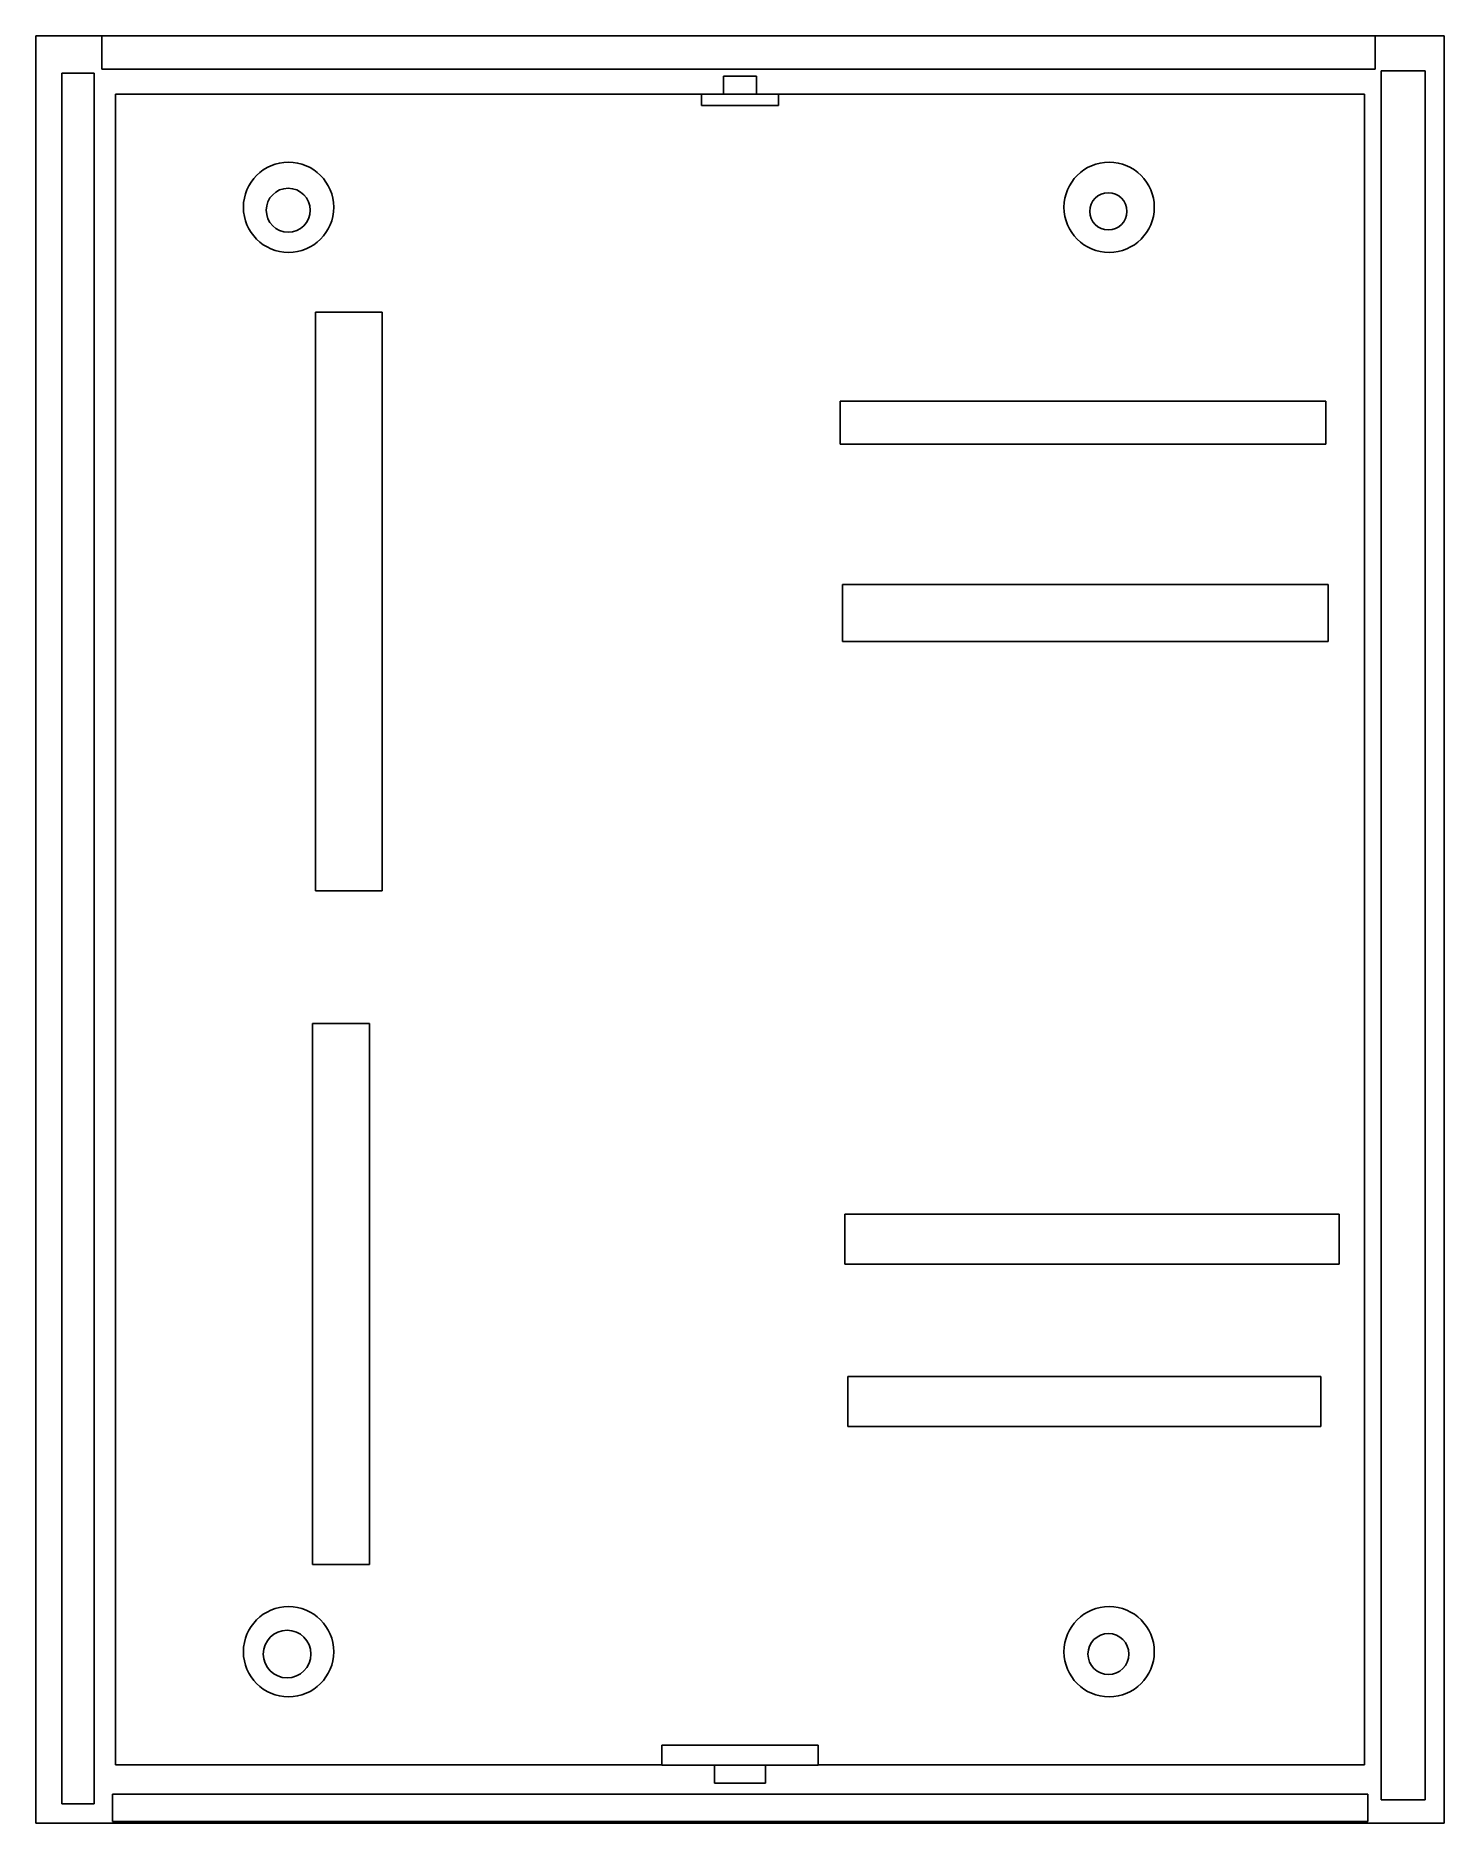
# Model space of a CAD drawing. Header units: millimetres. Extents: x -39 to 39, y -49.5 to 49.5.
import ezdxf

# ---------------------------------------------------------------- set-up
doc = ezdxf.new("R2010")
doc.units = ezdxf.units.MM
doc.layers.add('Pad005', color=7, linetype='CONTINUOUS')

msp = doc.modelspace()

# ---------------------------------------------------------------- linework, layer by layer
at = {"layer": 'Pad005'}
for p, q in [((-39, 49.5), (-39, 49.5, 6)), ((-39, 49.5), (-39, -49.5)), ((-39, 49.5, 6), (-39, -49.5, 6)), ((-39, 49.5), (-39, 49.5, 6)), ((39, 49.5), (-39, 49.5)), ((39, 49.5, 6), (-39, 49.5, 6)), ((-39, 49.5), (-39, -49.5)), ((39, 49.5), (-39, 49.5)), ((-39, 49.5, 6), (-39, -49.5, 6)), ((39, 49.5, 6), (-39, 49.5, 6)), ((39, 49.5), (39, 49.5, 6)), ((39, -49.5), (39, 49.5)), ((39, -49.5, 6), (39, 49.5, 6)), ((39, 49.5), (39, 49.5, 6)), ((39, -49.5), (39, 49.5)), ((39, -49.5, 6), (39, 49.5, 6)), ((-35.34, 49.493, 6), (-35.34, 47.642, 6)), ((35.176, 49.493, 6), (-35.34, 49.493, 6)), ((-35.34, 49.493, 6), (-35.34, 49.493, 3)), ((-35.34, 49.493, 6), (-35.34, 47.642, 6)), ((-35.34, 49.493, 3), (-35.34, 47.642, 3)), ((-35.34, 49.493, 6), (-35.34, 49.493, 3)), ((35.176, 49.493, 6), (-35.34, 49.493, 6)), ((35.176, 49.493, 3), (-35.34, 49.493, 3)), ((-35.34, 49.493, 3), (-35.34, 47.642, 3)), ((35.176, 49.493, 3), (-35.34, 49.493, 3)), ((35.176, 47.642, 6), (35.176, 49.493, 6)), ((35.176, 49.493, 6), (35.176, 49.493, 3)), ((35.176, 49.493, 6), (35.176, 49.493, 3)), ((35.176, 47.642, 6), (35.176, 49.493, 6)), ((35.176, 47.642, 3), (35.176, 49.493, 3)), ((35.176, 47.642, 3), (35.176, 49.493, 3)), ((-35.34, 47.642, 6), (35.176, 47.642, 6)), ((-35.34, 47.642, 6), (-35.34, 47.642, 3)), ((-35.34, 47.642, 6), (-35.34, 47.642, 3)), ((-35.34, 47.642, 6), (35.176, 47.642, 6)), ((-35.34, 47.642, 3), (35.176, 47.642, 3)), ((-35.34, 47.642, 3), (35.176, 47.642, 3)), ((35.176, 47.642, 6), (35.176, 47.642, 3)), ((35.176, 47.642, 6), (35.176, 47.642, 3)), ((35.503, 47.562, 6), (35.503, -48.207, 6)), ((37.935, 47.562, 6), (35.503, 47.562, 6)), ((35.503, 47.562, 6), (35.503, 47.562, 1)), ((35.503, 47.562, 6), (35.503, -48.207, 6)), ((35.503, 47.562, 1), (35.503, -48.207, 1)), ((35.503, 47.562, 6), (35.503, 47.562, 1)), ((37.935, 47.562, 6), (35.503, 47.562, 6)), ((37.935, 47.562, 1), (35.503, 47.562, 1)), ((35.503, 47.562, 1), (35.503, -48.207, 1)), ((37.935, 47.562, 1), (35.503, 47.562, 1)), ((37.935, -48.207, 6), (37.935, 47.562, 6)), ((37.935, 47.562, 6), (37.935, 47.562, 1)), ((37.935, 47.562, 6), (37.935, 47.562, 1)), ((37.935, -48.207, 6), (37.935, 47.562, 6)), ((37.935, -48.207, 1), (37.935, 47.562, 1)), ((37.935, -48.207, 1), (37.935, 47.562, 1)), ((-37.562, 47.429, 6), (-37.562, -48.42, 6)), ((-35.762, 47.429, 6), (-37.562, 47.429, 6)), ((-37.562, 47.429, 6), (-37.562, 47.429, 1)), ((-37.562, 47.429, 6), (-37.562, -48.42, 6)), ((-37.562, 47.429, 1), (-37.562, -48.42, 1)), ((-37.562, 47.429, 6), (-37.562, 47.429, 1)), ((-35.762, 47.429, 6), (-37.562, 47.429, 6)), ((-35.762, 47.429, 1), (-37.562, 47.429, 1)), ((-37.562, 47.429, 1), (-37.562, -48.42, 1)), ((-35.762, 47.429, 1), (-37.562, 47.429, 1)), ((-35.762, -48.42, 6), (-35.762, 47.429, 6)), ((-35.762, 47.429, 6), (-35.762, 47.429, 1)), ((-35.762, 47.429, 6), (-35.762, 47.429, 1)), ((-35.762, -48.42, 6), (-35.762, 47.429, 6)), ((-35.762, -48.42, 1), (-35.762, 47.429, 1)), ((-35.762, -48.42, 1), (-35.762, 47.429, 1)), ((-0.917, 46.257, 9.89), (-0.917, 47.257, 9.89)), ((-0.917, 47.257, 9.89), (0.917, 47.257, 9.89)), ((-0.917, 46.257, 9.242), (-0.917, 47.257, 9.242)), ((-0.917, 46.257, 9.89), (-0.917, 47.257, 9.89)), ((-0.917, 47.257, 9.242), (-0.917, 47.257, 9.89)), ((-0.917, 46.257, 9.242), (-0.917, 47.257, 9.242)), ((0.917, 47.257, 9.242), (-0.917, 47.257, 9.242)), ((0.917, 47.257, 9.242), (-0.917, 47.257, 9.242)), ((-0.917, 47.257, 9.242), (-0.917, 47.257, 9.89)), ((-0.917, 47.257, 9.89), (0.917, 47.257, 9.89)), ((0.917, 46.257, 9.89), (0.917, 47.257, 9.89)), ((0.917, 46.257, 9.242), (0.917, 47.257, 9.242)), ((0.917, 46.257, 9.89), (0.917, 47.257, 9.89)), ((0.917, 46.257, 9.242), (0.917, 47.257, 9.242)), ((0.917, 47.257, 9.89), (0.917, 47.257, 9.242)), ((0.917, 47.257, 9.89), (0.917, 47.257, 9.242)), ((-34.58, 46.26, 6), (-34.58, -46.26, 6)), ((34.58, 46.26, 6), (-34.58, 46.26, 6)), ((-34.58, 46.26, 6), (-34.58, 46.26, 1)), ((-34.58, 46.26, 6), (-34.58, -46.26, 6)), ((-34.58, 46.26, 1), (-34.58, -46.26, 1)), ((-34.58, 46.26, 6), (-34.58, 46.26, 1)), ((34.58, 46.26, 6), (-34.58, 46.26, 6)), ((34.58, 46.26, 1), (-34.58, 46.26, 1)), ((34.58, 46.26, 1), (-34.58, 46.26, 1)), ((-34.58, 46.26, 1), (-34.58, -46.26, 1)), ((-2.14, 46.257, 1), (-2.14, 45.639, 1)), ((2.14, 46.257, 1), (-2.14, 46.257, 1)), ((-2.14, 46.257, 1), (-2.14, 46.257, 11)), ((-2.14, 46.257, 1), (-2.14, 45.639, 1)), ((-2.14, 46.257, 11), (-2.14, 45.639, 11)), ((2.14, 46.257, 1), (-2.14, 46.257, 1)), ((2.14, 46.257, 11), (-2.14, 46.257, 11)), ((-2.14, 46.257, 1), (-2.14, 46.257, 11)), ((2.14, 46.257, 11), (-2.14, 46.257, 11)), ((-2.14, 46.257, 11), (-2.14, 45.639, 11)), ((-2.14, 45.639, 1), (2.14, 45.639, 1)), ((-2.14, 45.639, 1), (-2.14, 45.639, 11)), ((-2.14, 45.639, 1), (2.14, 45.639, 1)), ((-2.14, 45.639, 11), (2.14, 45.639, 11)), ((-2.14, 45.639, 1), (-2.14, 45.639, 11)), ((-2.14, 45.639, 11), (2.14, 45.639, 11)), ((-0.917, 46.257, 9.89), (0.917, 46.257, 9.89)), ((-0.917, 46.257, 9.242), (-0.917, 46.257, 9.89)), ((0.917, 46.257, 9.242), (-0.917, 46.257, 9.242)), ((-0.917, 46.257, 9.89), (0.917, 46.257, 9.89)), ((-0.917, 46.257, 9.242), (-0.917, 46.257, 9.89)), ((0.917, 46.257, 9.242), (-0.917, 46.257, 9.242)), ((0.917, 46.257, 9.89), (0.917, 46.257, 9.242)), ((0.917, 46.257, 9.89), (0.917, 46.257, 9.242)), ((2.14, 45.639, 1), (2.14, 46.257, 1)), ((2.14, 46.257, 1), (2.14, 46.257, 11)), ((2.14, 45.639, 1), (2.14, 46.257, 1)), ((2.14, 45.639, 11), (2.14, 46.257, 11)), ((2.14, 46.257, 1), (2.14, 46.257, 11)), ((2.14, 45.639, 11), (2.14, 46.257, 11)), ((2.14, 45.639, 1), (2.14, 45.639, 11)), ((2.14, 45.639, 1), (2.14, 45.639, 11)), ((34.58, -46.26, 6), (34.58, 46.26, 6)), ((34.58, 46.26, 6), (34.58, 46.26, 1)), ((34.58, -46.26, 6), (34.58, 46.26, 6)), ((34.58, -46.26, 1), (34.58, 46.26, 1)), ((34.58, 46.26, 6), (34.58, 46.26, 1)), ((34.58, -46.26, 1), (34.58, 46.26, 1)), ((-23.805, 39.837, 6), (-23.805, 39.837, 1)), ((-23.805, 39.837, 6), (-23.805, 39.837, 1)), ((-22.5, 40, 1), (-22.5, 40, 6)), ((-22.5, 40, 1), (-22.5, 40, 6)), ((21.43, 39.775, 6), (21.43, 39.775, 1)), ((21.43, 39.775, 6), (21.43, 39.775, 1)), ((22.941, 40, 1), (22.941, 40, 6)), ((22.941, 40, 1), (22.941, 40, 6)), ((-23.507, 34.186), (-23.507, 2.149)), ((-19.815, 34.186), (-23.507, 34.186)), ((-23.507, 34.186, 1), (-23.507, 2.149, 1)), ((-23.507, 34.186), (-23.507, 2.149)), ((-23.507, 34.186, 1), (-23.507, 34.186)), ((-19.815, 34.186, 1), (-23.507, 34.186, 1)), ((-23.507, 34.186, 1), (-23.507, 34.186)), ((-19.815, 34.186), (-23.507, 34.186)), ((-23.507, 34.186, 1), (-23.507, 2.149, 1)), ((-19.815, 34.186, 1), (-23.507, 34.186, 1)), ((-19.815, 2.149), (-19.815, 34.186)), ((-19.815, 2.149, 1), (-19.815, 34.186, 1)), ((-19.815, 34.186, 1), (-19.815, 34.186)), ((-19.815, 2.149), (-19.815, 34.186)), ((-19.815, 34.186, 1), (-19.815, 34.186)), ((-19.815, 2.149, 1), (-19.815, 34.186, 1)), ((5.54, 29.258), (5.54, 26.885)), ((32.436, 29.258), (5.54, 29.258)), ((5.54, 29.258, 1), (5.54, 26.885, 1)), ((5.54, 29.258), (5.54, 26.885)), ((5.54, 29.258, 1), (5.54, 29.258)), ((32.436, 29.258, 1), (5.54, 29.258, 1)), ((5.54, 29.258, 1), (5.54, 29.258)), ((32.436, 29.258), (5.54, 29.258)), ((5.54, 29.258, 1), (5.54, 26.885, 1)), ((32.436, 29.258, 1), (5.54, 29.258, 1)), ((32.436, 26.885), (32.436, 29.258)), ((32.436, 26.885, 1), (32.436, 29.258, 1)), ((32.436, 29.258, 1), (32.436, 29.258)), ((32.436, 26.885), (32.436, 29.258)), ((32.436, 29.258, 1), (32.436, 29.258)), ((32.436, 26.885, 1), (32.436, 29.258, 1)), ((5.54, 26.885), (32.436, 26.885)), ((5.54, 26.885, 1), (5.54, 26.885)), ((5.54, 26.885, 1), (32.436, 26.885, 1)), ((5.54, 26.885), (32.436, 26.885)), ((5.54, 26.885, 1), (5.54, 26.885)), ((5.54, 26.885, 1), (32.436, 26.885, 1)), ((32.436, 26.885, 1), (32.436, 26.885)), ((32.436, 26.885, 1), (32.436, 26.885)), ((5.672, 19.106), (5.672, 15.942)), ((32.568, 19.106), (5.672, 19.106)), ((5.672, 19.106, 1), (5.672, 15.942, 1)), ((5.672, 19.106), (5.672, 15.942)), ((5.672, 19.106, 1), (5.672, 19.106)), ((32.568, 19.106, 1), (5.672, 19.106, 1)), ((5.672, 19.106, 1), (5.672, 19.106)), ((32.568, 19.106), (5.672, 19.106)), ((5.672, 19.106, 1), (5.672, 15.942, 1)), ((32.568, 19.106, 1), (5.672, 19.106, 1)), ((32.568, 15.942), (32.568, 19.106)), ((32.568, 15.942, 1), (32.568, 19.106, 1)), ((32.568, 19.106, 1), (32.568, 19.106)), ((32.568, 15.942), (32.568, 19.106)), ((32.568, 19.106, 1), (32.568, 19.106)), ((32.568, 15.942, 1), (32.568, 19.106, 1)), ((5.672, 15.942), (32.568, 15.942)), ((5.672, 15.942, 1), (5.672, 15.942)), ((5.672, 15.942, 1), (32.568, 15.942, 1)), ((5.672, 15.942), (32.568, 15.942)), ((5.672, 15.942, 1), (5.672, 15.942)), ((5.672, 15.942, 1), (32.568, 15.942, 1)), ((32.568, 15.942, 1), (32.568, 15.942)), ((32.568, 15.942, 1), (32.568, 15.942)), ((-23.507, 2.149), (-19.815, 2.149)), ((-23.507, 2.149, 1), (-23.507, 2.149)), ((-23.507, 2.149, 1), (-19.815, 2.149, 1)), ((-23.507, 2.149), (-19.815, 2.149)), ((-23.507, 2.149, 1), (-23.507, 2.149)), ((-23.507, 2.149, 1), (-19.815, 2.149, 1)), ((-19.815, 2.149, 1), (-19.815, 2.149)), ((-19.815, 2.149, 1), (-19.815, 2.149)), ((-23.679, -5.214), (-23.679, -35.162)), ((-20.515, -5.214), (-23.679, -5.214)), ((-23.679, -5.214, 1), (-23.679, -35.162, 1)), ((-23.679, -5.214), (-23.679, -35.162)), ((-23.679, -5.214, 1), (-23.679, -5.214)), ((-20.515, -5.214, 1), (-23.679, -5.214, 1)), ((-23.679, -5.214, 1), (-23.679, -5.214)), ((-20.515, -5.214), (-23.679, -5.214)), ((-23.679, -5.214, 1), (-23.679, -35.162, 1)), ((-20.515, -5.214, 1), (-23.679, -5.214, 1)), ((-20.515, -35.162), (-20.515, -5.214)), ((-20.515, -35.162, 1), (-20.515, -5.214, 1)), ((-20.515, -5.214, 1), (-20.515, -5.214)), ((-20.515, -35.162), (-20.515, -5.214)), ((-20.515, -5.214, 1), (-20.515, -5.214)), ((-20.515, -35.162, 1), (-20.515, -5.214, 1)), ((5.813, -15.764), (5.813, -18.533)), ((33.185, -15.764), (5.813, -15.764)), ((5.813, -15.764, 1), (5.813, -18.533, 1)), ((5.813, -15.764), (5.813, -18.533)), ((5.813, -15.764, 1), (5.813, -15.764)), ((33.185, -15.764, 1), (5.813, -15.764, 1)), ((5.813, -15.764, 1), (5.813, -15.764)), ((33.185, -15.764), (5.813, -15.764)), ((5.813, -15.764, 1), (5.813, -18.533, 1)), ((33.185, -15.764, 1), (5.813, -15.764, 1)), ((33.185, -18.533), (33.185, -15.764)), ((33.185, -18.533, 1), (33.185, -15.764, 1)), ((33.185, -15.764, 1), (33.185, -15.764)), ((33.185, -18.533), (33.185, -15.764)), ((33.185, -15.764, 1), (33.185, -15.764)), ((33.185, -18.533, 1), (33.185, -15.764, 1)), ((5.813, -18.533), (33.185, -18.533)), ((5.813, -18.533, 1), (5.813, -18.533)), ((5.813, -18.533, 1), (33.185, -18.533, 1)), ((5.813, -18.533), (33.185, -18.533)), ((5.813, -18.533, 1), (5.813, -18.533)), ((5.813, -18.533, 1), (33.185, -18.533, 1)), ((33.185, -18.533, 1), (33.185, -18.533)), ((33.185, -18.533, 1), (33.185, -18.533)), ((5.963, -24.763), (5.963, -27.531)), ((32.172, -24.763), (5.963, -24.763)), ((5.963, -24.763, 1), (5.963, -27.531, 1)), ((5.963, -24.763), (5.963, -27.531)), ((5.963, -24.763, 1), (5.963, -24.763)), ((32.172, -24.763, 1), (5.963, -24.763, 1)), ((5.963, -24.763, 1), (5.963, -24.763)), ((32.172, -24.763), (5.963, -24.763)), ((5.963, -24.763, 1), (5.963, -27.531, 1)), ((32.172, -24.763, 1), (5.963, -24.763, 1)), ((32.172, -27.531), (32.172, -24.763)), ((32.172, -27.531, 1), (32.172, -24.763, 1)), ((32.172, -24.763, 1), (32.172, -24.763)), ((32.172, -27.531), (32.172, -24.763)), ((32.172, -24.763, 1), (32.172, -24.763)), ((32.172, -27.531, 1), (32.172, -24.763, 1)), ((5.963, -27.531), (32.172, -27.531)), ((5.963, -27.531, 1), (5.963, -27.531)), ((5.963, -27.531, 1), (32.172, -27.531, 1)), ((5.963, -27.531), (32.172, -27.531)), ((5.963, -27.531, 1), (5.963, -27.531)), ((5.963, -27.531, 1), (32.172, -27.531, 1)), ((32.172, -27.531, 1), (32.172, -27.531)), ((32.172, -27.531, 1), (32.172, -27.531)), ((-23.679, -35.162), (-20.515, -35.162)), ((-23.679, -35.162, 1), (-23.679, -35.162)), ((-23.679, -35.162, 1), (-20.515, -35.162, 1)), ((-23.679, -35.162), (-20.515, -35.162)), ((-23.679, -35.162, 1), (-23.679, -35.162)), ((-23.679, -35.162, 1), (-20.515, -35.162, 1)), ((-20.515, -35.162, 1), (-20.515, -35.162)), ((-20.515, -35.162, 1), (-20.515, -35.162)), ((-23.762, -40.129, 6), (-23.762, -40.129, 1)), ((-23.762, -40.129, 6), (-23.762, -40.129, 1)), ((-22.5, -40, 1), (-22.5, -40, 6)), ((-22.5, -40, 1), (-22.5, -40, 6)), ((21.539, -40.129, 6), (21.539, -40.129, 1)), ((21.539, -40.129, 6), (21.539, -40.129, 1)), ((22.941, -40, 1), (22.941, -40, 6)), ((22.941, -40, 1), (22.941, -40, 6)), ((-4.335, -45.183, 1), (-4.335, -46.26, 1)), ((-4.335, -45.183, 11), (-4.335, -46.28, 11)), ((-4.335, -45.183, 1), (-4.335, -45.183, 11)), ((4.335, -45.183, 1), (-4.335, -45.183, 1)), ((-4.335, -45.183, 1), (-4.335, -46.26, 1)), ((-4.335, -45.183, 11), (-4.335, -46.28, 11)), ((4.335, -45.183, 11), (-4.335, -45.183, 11)), ((-4.335, -45.183, 1), (-4.335, -45.183, 11)), ((4.335, -45.183, 1), (-4.335, -45.183, 1)), ((4.335, -45.183, 11), (-4.335, -45.183, 11)), ((4.335, -46.26, 1), (4.335, -45.183, 1)), ((4.335, -45.183, 1), (4.335, -45.183, 11)), ((4.335, -46.28, 11), (4.335, -45.183, 11)), ((4.335, -46.26, 1), (4.335, -45.183, 1)), ((4.335, -46.28, 11), (4.335, -45.183, 11)), ((4.335, -45.183, 1), (4.335, -45.183, 11)), ((-34.58, -46.26, 6), (-4.335, -46.26, 6)), ((-34.58, -46.26, 6), (-34.58, -46.26, 1)), ((-34.58, -46.26, 6), (-4.335, -46.26, 6)), ((-34.58, -46.26, 1), (-4.335, -46.26, 1)), ((-34.58, -46.26, 6), (-34.58, -46.26, 1)), ((-34.58, -46.26, 1), (-4.335, -46.26, 1)), ((-4.335, -46.28, 6), (-4.335, -46.26, 6)), ((-4.335, -46.26, 1), (-4.335, -46.26, 6)), ((-4.335, -46.26, 1), (-4.335, -46.26, 6)), ((-4.335, -46.28, 6), (-4.335, -46.26, 6)), ((4.335, -46.28, 6), (-4.335, -46.28, 6)), ((-4.335, -46.28, 6), (-4.335, -46.28, 11)), ((4.335, -46.28, 6), (-4.335, -46.28, 6)), ((-4.335, -46.28, 6), (-4.335, -46.28, 11)), ((-4.335, -46.28, 11), (4.335, -46.28, 11)), ((-4.335, -46.28, 11), (4.335, -46.28, 11)), ((1.416, -46.28, 10.165), (-1.416, -46.28, 10.165)), ((-1.416, -46.28, 9.375), (1.416, -46.28, 9.375)), ((-1.416, -46.28, 10.165), (-1.416, -46.28, 9.375)), ((-1.416, -46.28, 10.165), (-1.416, -47.28, 10.165)), ((1.416, -46.28, 10.165), (-1.416, -46.28, 10.165)), ((-1.416, -46.28, 9.375), (-1.416, -47.28, 9.375)), ((-1.416, -46.28, 9.375), (1.416, -46.28, 9.375)), ((-1.416, -46.28, 10.165), (-1.416, -47.28, 10.165)), ((-1.416, -46.28, 9.375), (-1.416, -47.28, 9.375)), ((-1.416, -46.28, 10.165), (-1.416, -46.28, 9.375)), ((1.416, -46.28, 9.375), (1.416, -46.28, 10.165)), ((1.416, -46.28, 10.165), (1.416, -47.28, 10.165)), ((1.416, -46.28, 9.375), (1.416, -47.28, 9.375)), ((1.416, -46.28, 10.165), (1.416, -47.28, 10.165)), ((1.416, -46.28, 9.375), (1.416, -46.28, 10.165)), ((1.416, -46.28, 9.375), (1.416, -47.28, 9.375)), ((4.335, -46.26, 6), (4.335, -46.28, 6)), ((4.335, -46.26, 6), (34.58, -46.26, 6)), ((4.335, -46.26, 6), (4.335, -46.28, 6)), ((4.335, -46.26, 6), (4.335, -46.26, 1)), ((4.335, -46.26, 6), (34.58, -46.26, 6)), ((4.335, -46.26, 1), (34.58, -46.26, 1)), ((4.335, -46.26, 6), (4.335, -46.26, 1)), ((4.335, -46.26, 1), (34.58, -46.26, 1)), ((4.335, -46.28, 6), (4.335, -46.28, 11)), ((4.335, -46.28, 6), (4.335, -46.28, 11)), ((34.58, -46.26, 6), (34.58, -46.26, 1)), ((34.58, -46.26, 6), (34.58, -46.26, 1)), ((1.416, -47.28, 10.165), (-1.416, -47.28, 10.165)), ((-1.416, -47.28, 9.375), (1.416, -47.28, 9.375)), ((-1.416, -47.28, 10.165), (-1.416, -47.28, 9.375)), ((-1.416, -47.28, 10.165), (-1.416, -47.28, 9.375)), ((-1.416, -47.28, 9.375), (1.416, -47.28, 9.375)), ((1.416, -47.28, 10.165), (-1.416, -47.28, 10.165)), ((1.416, -47.28, 9.375), (1.416, -47.28, 10.165)), ((1.416, -47.28, 9.375), (1.416, -47.28, 10.165)), ((-37.562, -48.42, 6), (-35.762, -48.42, 6)), ((-37.562, -48.42, 6), (-37.562, -48.42, 1)), ((-37.562, -48.42, 6), (-37.562, -48.42, 1)), ((-37.562, -48.42, 6), (-35.762, -48.42, 6)), ((-37.562, -48.42, 1), (-35.762, -48.42, 1)), ((-37.562, -48.42, 1), (-35.762, -48.42, 1)), ((-35.762, -48.42, 6), (-35.762, -48.42, 1)), ((-35.762, -48.42, 6), (-35.762, -48.42, 1)), ((-34.744, -47.88, 6), (-34.744, -49.411, 6)), ((34.764, -47.88, 6), (-34.744, -47.88, 6)), ((-34.744, -47.88, 6), (-34.744, -47.88, 3)), ((-34.744, -47.88, 6), (-34.744, -49.411, 6)), ((-34.744, -47.88, 3), (-34.744, -49.411, 3)), ((-34.744, -47.88, 6), (-34.744, -47.88, 3)), ((34.764, -47.88, 6), (-34.744, -47.88, 6)), ((34.764, -47.88, 3), (-34.744, -47.88, 3)), ((-34.744, -47.88, 3), (-34.744, -49.411, 3)), ((34.764, -47.88, 3), (-34.744, -47.88, 3)), ((34.764, -49.411, 6), (34.764, -47.88, 6)), ((34.764, -47.88, 6), (34.764, -47.88, 3)), ((34.764, -47.88, 6), (34.764, -47.88, 3)), ((34.764, -49.411, 6), (34.764, -47.88, 6)), ((34.764, -49.411, 3), (34.764, -47.88, 3)), ((34.764, -49.411, 3), (34.764, -47.88, 3)), ((35.503, -48.207, 6), (37.935, -48.207, 6)), ((35.503, -48.207, 6), (35.503, -48.207, 1)), ((35.503, -48.207, 6), (35.503, -48.207, 1)), ((35.503, -48.207, 6), (37.935, -48.207, 6)), ((35.503, -48.207, 1), (37.935, -48.207, 1)), ((35.503, -48.207, 1), (37.935, -48.207, 1)), ((37.935, -48.207, 6), (37.935, -48.207, 1)), ((37.935, -48.207, 6), (37.935, -48.207, 1)), ((-39, -49.5), (-39, -49.5, 6)), ((-39, -49.5), (-39, -49.5, 6)), ((-39, -49.5), (39, -49.5)), ((-39, -49.5, 6), (39, -49.5, 6)), ((-39, -49.5), (39, -49.5)), ((-39, -49.5, 6), (39, -49.5, 6)), ((-34.744, -49.411, 6), (34.764, -49.411, 6)), ((-34.744, -49.411, 6), (-34.744, -49.411, 3)), ((-34.744, -49.411, 6), (-34.744, -49.411, 3)), ((-34.744, -49.411, 6), (34.764, -49.411, 6)), ((-34.744, -49.411, 3), (34.764, -49.411, 3)), ((-34.744, -49.411, 3), (34.764, -49.411, 3)), ((34.764, -49.411, 6), (34.764, -49.411, 3)), ((34.764, -49.411, 6), (34.764, -49.411, 3)), ((39, -49.5), (39, -49.5, 6)), ((39, -49.5), (39, -49.5, 6))]:
    msp.add_line(p, q, dxfattribs=at)
for centre, radius in [((-25, 40, 1), 2.5), ((-25, 40, 1), 2.5), ((-25, 40, 6), 2.5), ((-25, 40, 6), 2.5), ((20.441, 40, 1), 2.5), ((20.441, 40, 1), 2.5), ((20.441, 40, 6), 2.5), ((20.441, 40, 6), 2.5), ((-25.02, 39.837, 6), 1.216), ((-25.02, 39.837, 6), 1.216), ((-25.02, 39.837, 1), 1.216), ((-25.02, 39.837, 1), 1.216), ((20.401, 39.775, 6), 1.03), ((20.401, 39.775, 6), 1.03), ((20.401, 39.775, 1), 1.03), ((20.401, 39.775, 1), 1.03), ((-25, -40, 1), 2.5), ((-25, -40, 1), 2.5), ((-25, -40, 6), 2.5), ((-25, -40, 6), 2.5), ((20.441, -40, 1), 2.5), ((20.441, -40, 1), 2.5), ((20.441, -40, 6), 2.5), ((20.441, -40, 6), 2.5), ((-25.08, -40.129, 6), 1.318), ((-25.08, -40.129, 6), 1.318), ((-25.08, -40.129, 1), 1.318), ((-25.08, -40.129, 1), 1.318), ((20.405, -40.129, 6), 1.134), ((20.405, -40.129, 6), 1.134), ((20.405, -40.129, 1), 1.134), ((20.405, -40.129, 1), 1.134)]:
    msp.add_circle(centre, radius, dxfattribs=at)

doc.saveas('drawing.dxf')
